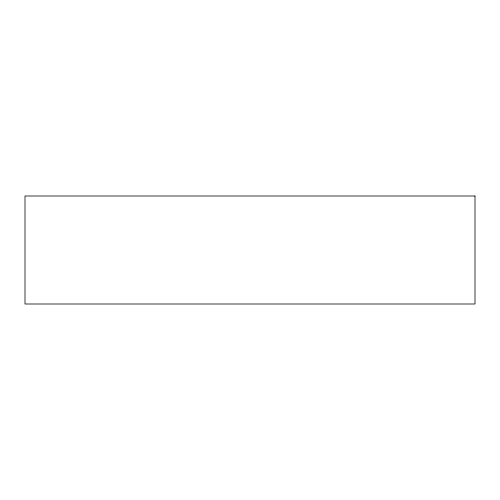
<?xml version="1.0" encoding="UTF-8"?>
<svg xmlns="http://www.w3.org/2000/svg" width="500" height="500" viewBox="0 0 500 500"><rect width="100%" height="100%" fill="white"/><g stroke="black" fill="none" stroke-linecap="round" stroke-linejoin="round"><path stroke-width="0.75" d="M475 196L25 196L25 304L475 304L475 196"/></g></svg>
